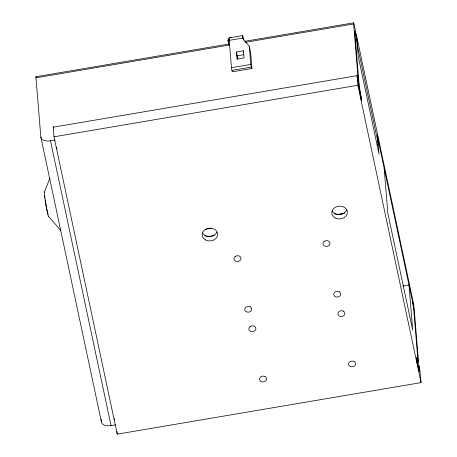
<?xml version="1.0" encoding="UTF-8"?>
<svg xmlns="http://www.w3.org/2000/svg" width="457" height="457" viewBox="0 0 457 457"><rect width="100%" height="100%" fill="white"/><g stroke="black" fill="none" stroke-linecap="round" stroke-linejoin="round"><path stroke-width="0.69" d="M44.426 191.986L49.944 178.236M242.501 35.589L229.254 37.851L227.997 39.953L228.957 44.997M229.254 37.851L229.203 37.874A14.036 0.84 80.4 0 0 229.214 40.365L231.459 67.705L231.882 70.384L232.607 71.749L251.944 68.47L250.63 52.469L249.293 46.197L242.41 38.125L229.214 40.365M228.968 39.531L227.997 39.953L229.037 44.837M35.977 76.73L228.551 44.061M244.604 41.341L353.615 22.85M115.65 424.856L111.045 425.638A9.357 5.324 -12 0 1 101.403 421.862L40.844 137.049L35.977 77.833L229.391 45.026M245.306 42.33L353.621 23.958A6.238 0.371 80.4 0 1 354.392 25.415L356.397 36.486M243.45 50.796L244.032 57.908L236.977 59.107L236.389 51.995L243.45 50.796L243.747 52.189M243.547 54.737L237.332 55.794L237.629 59.347M231.459 67.705L250.796 64.426L249.293 46.197M231.882 70.384L251.219 67.105L251.944 68.47M412.38 300.883A6.238 0.371 80.4 0 1 413.739 309.458L418.012 361.47L416.635 357.448L417.001 361.887L418.498 368.919L419.515 371.73L419.058 366.217L419.737 369.433L421.063 382.618L117.232 434.15L54.012 136.792L53.223 127.189L357.054 75.656L357.048 75.102L361.458 100.649L359.036 83.911M54.012 136.792L357.842 85.259L357.054 75.656M40.844 137.049A9.357 5.324 -12 0 0 50.493 140.819L55.097 140.042M205.25 229.317L211.585 228.243M336.552 214.619L343.561 213.43M402.846 286.048L408.981 285.008L412.694 330.171L387.844 213.288L384.131 168.119M230.042 37.703L231.545 37.657M228.072 40.816L229.597 41.096L229.454 39.313M229.568 44.746L228.517 44.42A6.238 0.371 80.4 0 1 228.837 44.597M48.488 216.355L60.89 230.517M377.888 137.568L377.602 137.026L378.076 142.801A9.357 5.324 -12 0 1 377.059 145.68M237.543 56.337L237.96 57.422M53.36 126.903L53.218 126.635L53.223 127.189M53.475 127.332L53.606 127.92M356.18 33.818L377.671 134.901L377.688 137.717L412.397 301.06A6.238 0.371 80.4 0 1 413.751 309.635M377.722 135.152L412.814 300.198A6.238 0.371 80.4 0 1 414.173 308.772L419.258 370.61L417.081 362.035L416.744 357.945M356.346 36.234L357.385 45.483L378.076 142.801M357.842 85.259L421.063 382.618M236.389 51.995L237.726 58.262M56.679 147.708L56.954 148.988M114.261 418.538L114.53 419.812M50.493 140.819L111.045 425.638M251.219 67.105L250.796 64.426M377.705 137.894L379.047 154.22L358.248 56.4L356.906 40.073L355.557 33.624A6.238 0.371 80.4 0 0 354.786 32.161L359.059 84.174M356.854 39.451L356.894 39.896M360.99 95.702L361.327 99.792L358.705 85.79L353.621 23.958M117.003 431.408L117.232 434.15M101.168 419.046L101.403 421.862M357.385 45.483A9.357 5.324 -12 0 1 357.185 46.917M242.41 38.125A14.036 0.84 80.4 0 1 243.844 40.005M48.705 216.475A12.476 0.748 80.4 0 1 45.729 203.765A12.476 0.748 80.4 0 1 44.643 192.106M48.196 214.539A10.602 0.634 80.4 0 1 47.899 213.733M47.779 213.316A10.602 0.634 80.4 0 1 45.243 199.869M44.94 197.561A10.602 0.634 80.4 0 1 44.752 195.705M35.977 77.833A6.238 0.371 80.4 0 1 36.257 77.262M344.687 213.088A14.036 11.511 -4.7 0 1 334.541 213.882M214.464 235.298A14.036 11.511 -4.7 0 1 204.879 235.875M216.881 232.127A7.798 6.392 -4.7 0 1 209.889 236.503A7.798 6.392 -4.7 0 1 202.502 233.001M346.543 210.134A7.798 6.392 -4.7 0 1 339.551 214.51A7.798 6.392 -4.7 0 1 332.165 211.003M354.798 32.344A6.238 0.371 80.4 0 1 355.575 33.801M235.218 256.463L234.595 257.028A3.507 2.879 -4.7 0 0 235.087 260.793A3.507 2.879 -4.7 0 0 239.708 260.764L240.331 260.193A3.507 2.879 -4.7 0 0 239.839 256.428A3.507 2.879 -4.7 0 0 235.218 256.463M324.219 241.365L323.596 241.936A3.507 2.879 -4.7 0 0 324.087 245.695A3.507 2.879 -4.7 0 0 328.709 245.666L329.331 245.095A3.507 2.879 -4.7 0 0 328.84 241.33A3.507 2.879 -4.7 0 0 324.219 241.365M250.122 326.566L249.505 327.138A3.507 2.879 -4.7 0 0 249.996 330.902A3.507 2.879 -4.7 0 0 254.612 330.868L255.235 330.297A3.507 2.879 -4.7 0 0 254.743 326.538A3.507 2.879 -4.7 0 0 250.122 326.566M339.254 291.772L338.443 291.446A3.507 2.879 -4.7 0 0 334.13 292.931A3.507 2.879 -4.7 0 0 335.221 296.593L336.026 296.919A3.507 2.879 -4.7 0 0 340.339 295.433A3.507 2.879 -4.7 0 0 339.254 291.772M343.384 311.211L342.573 310.886A3.507 2.879 -4.7 0 0 338.266 312.371A3.507 2.879 -4.7 0 0 339.351 316.033L340.162 316.358A3.507 2.879 -4.7 0 0 344.475 314.873A3.507 2.879 -4.7 0 0 343.384 311.211M250.253 306.87L249.442 306.544A3.507 2.879 -4.7 0 0 245.129 308.024A3.507 2.879 -4.7 0 0 246.22 311.685L247.026 312.017A3.507 2.879 -4.7 0 0 251.339 310.532A3.507 2.879 -4.7 0 0 250.253 306.87M354.078 361.504L353.267 361.179A3.507 2.879 -4.7 0 0 348.959 362.658A3.507 2.879 -4.7 0 0 350.045 366.32L350.856 366.651A3.507 2.879 -4.7 0 0 355.163 365.166A3.507 2.879 -4.7 0 0 354.078 361.504M265.077 376.602L264.266 376.271A3.507 2.879 -4.7 0 0 259.959 377.756A3.507 2.879 -4.7 0 0 261.044 381.418L261.855 381.744A3.507 2.879 -4.7 0 0 266.163 380.264A3.507 2.879 -4.7 0 0 265.077 376.602M205.45 239.919A7.798 6.392 -4.7 0 0 217.692 234.932A7.798 6.392 -4.7 0 0 206.661 228.843A7.798 6.392 -4.7 0 0 205.45 239.919M335.118 217.926A7.798 6.392 -4.7 0 0 347.354 212.939A7.798 6.392 -4.7 0 0 336.323 206.85A7.798 6.392 -4.7 0 0 335.118 217.926"/></g></svg>
